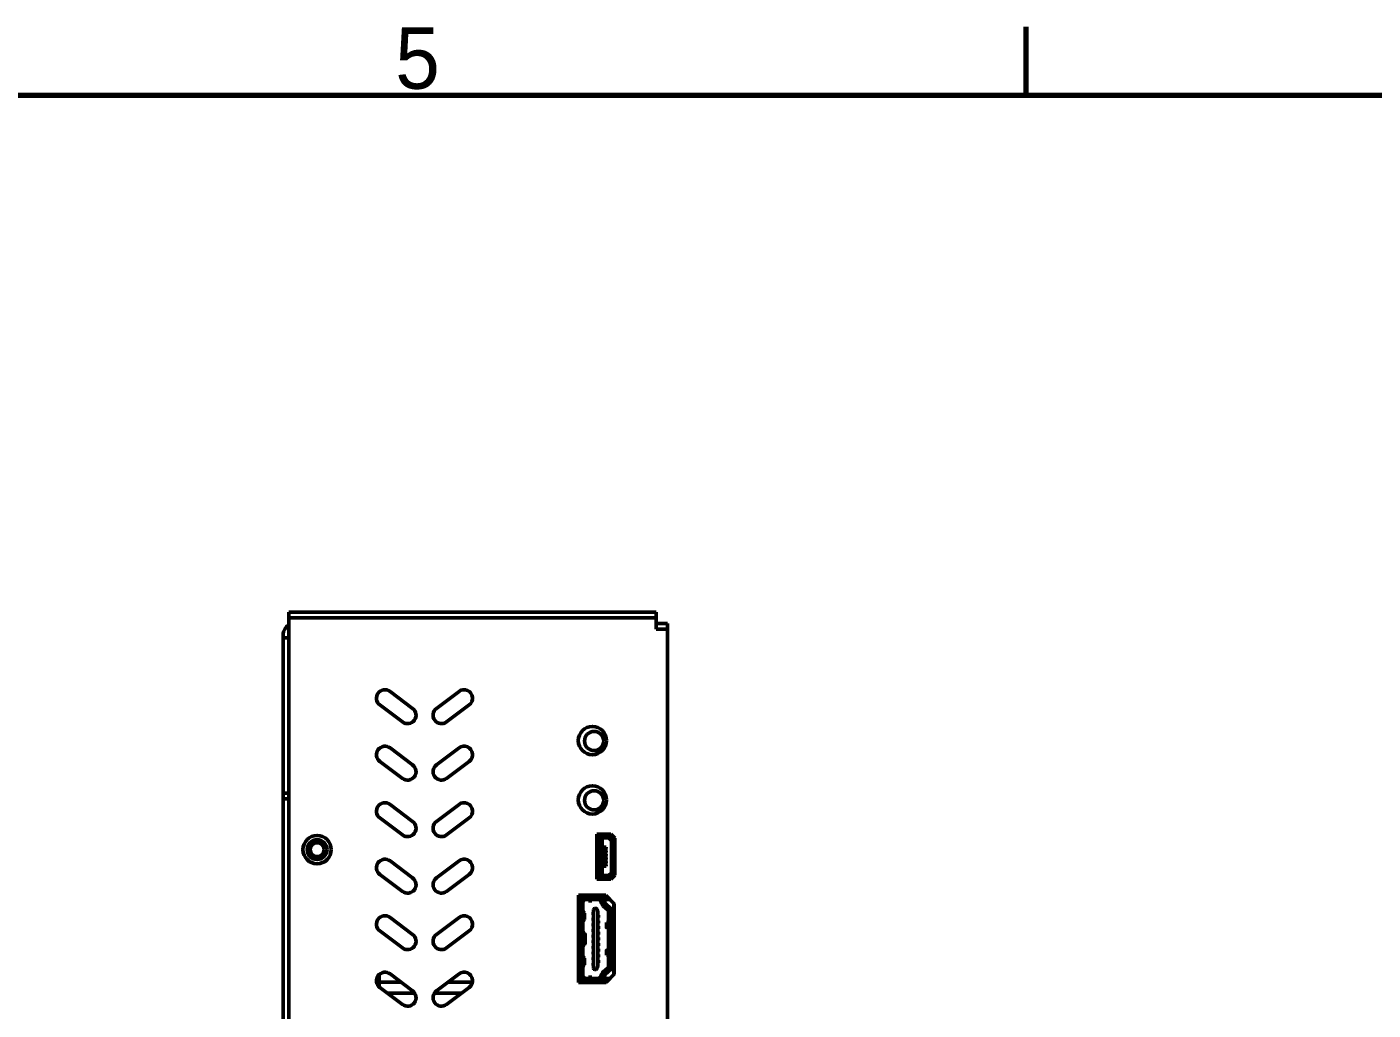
# Model space of a CAD drawing. Header units: millimetres. Extents: x 1642 to 3661, y -191 to 991.
# Drawn here: x 1898.6 to 2136.7, y 798.4 to 972.4 of the extents above; entities that cross this region are included whole.
import ezdxf

# ---------------------------------------------------------------- set-up
doc = ezdxf.new("R2010")
doc.units = ezdxf.units.MM
doc.header["$LTSCALE"] = 3.5
doc.layers.get('0').update_dxf_attribs({"lineweight": 25})
doc.layers.add('경계(ISO)', color=7, linetype='Continuous', lineweight=70)
doc.layers.add('외형선(ISO)', color=7, linetype='Continuous', lineweight=50)
doc.styles.get("Standard").update_dxf_attribs({"font": ''})
doc.styles.get('Standard').set_extended_font_data('Gulim')

# ---------------------------------------------------------------- blocks, each defined once
blk = doc.blocks.new('경계 Default Border')
at = {"layer": '경계(ISO)'}
blk.add_line((140, 287), (140, 290.9), dxfattribs=at)
at = {"layer": '경계(ISO)', "flags": 128}
blk.add_lwpolyline([(10, 10), (10, 287), (410, 287), (410, 10), (10, 10)], dxfattribs=at)
at = {"layer": '경계(ISO)', "insert": (103.985, 287.318), "char_height": 3.5, "attachment_point": 7}
blk.add_mtext('5', dxfattribs=at)

msp = doc.modelspace()

# ---------------------------------------------------------------- linework, layer by layer
at = {"layer": '외형선(ISO)'}
for p, q in [((1944.957, 868.762), (1947.957, 868.762)), ((1944.957, 868.762), (1944.957, 867.762)), ((1947.957, 867.762), (1944.957, 867.762)), ((1944.957, 867.762), (1944.957, 866.762)), ((1944.957, 725.062), (1944.957, 866.762)), ((2006.957, 868.762), (1947.957, 868.762)), ((2006.957, 867.762), (1947.957, 867.762)), ((2006.957, 868.762), (2009.957, 868.762)), ((2009.957, 867.762), (2006.957, 867.762)), ((2009.957, 867.762), (2009.957, 868.762)), ((2009.957, 867.762), (2009.957, 866.762)), ((2009.957, 865.762), (2009.957, 866.762)), ((2010.457, 866.762), (2009.957, 866.762)), ((2010.457, 866.762), (2011.957, 866.762)), ((2011.957, 865.762), (2011.957, 866.762)), ((1943.957, 864.262), (1943.957, 864.762)), ((2009.957, 865.762), (2011.957, 865.762)), ((2011.957, 865.762), (2011.957, 723.562)), ((1943.957, 864.262), (1943.957, 836.762)), ((1944.957, 864.262), (1943.957, 864.262)), ((1944.957, 836.762), (1944.957, 864.262)), ((1962.857, 854.762), (1966.857, 851.762)), ((1971.057, 851.762), (1975.057, 854.762)), ((1965.057, 849.362), (1961.057, 852.362)), ((1976.857, 852.362), (1972.857, 849.362)), ((1962.857, 844.762), (1966.857, 841.762)), ((1971.057, 841.762), (1975.057, 844.762)), ((1965.057, 839.362), (1961.057, 842.362)), ((1976.857, 842.362), (1972.857, 839.362)), ((1943.957, 835.762), (1943.957, 836.762)), ((1943.957, 836.762), (1944.957, 836.762)), ((1944.957, 835.762), (1943.957, 835.762)), ((1943.957, 753.262), (1943.957, 835.762)), ((1962.857, 834.762), (1966.857, 831.762)), ((1971.057, 831.762), (1975.057, 834.762)), ((1965.057, 829.362), (1961.057, 832.362)), ((1976.857, 832.362), (1972.857, 829.362)), ((1999.447, 829.482), (2001.927, 829.482)), ((1999.447, 821.562), (1999.447, 829.482)), ((1999.947, 828.772), (1999.947, 828.782)), ((1999.947, 828.622), (1999.947, 828.772)), ((2000.247, 828.782), (2000.247, 828.772)), ((2000.247, 828.772), (2000.247, 828.622)), ((2000.287, 822.332), (2000.287, 828.712)), ((2000.387, 828.712), (2000.387, 822.332)), ((2000.447, 829.282), (2000.497, 829.282)), ((2000.497, 828.982), (2000.447, 828.982)), ((2000.497, 829.209), (2000.497, 829.411)), ((2000.497, 829.08), (2000.497, 829.209)), ((2000.497, 829.08), (2000.497, 828.982)), ((2000.497, 828.982), (2001.247, 828.982)), ((2001.426, 828.962), (2000.537, 828.962)), ((2001.535, 828.862), (2000.537, 828.862)), ((2000.647, 829.32), (2001.097, 829.32)), ((2001.247, 829.411), (2001.247, 829.209)), ((2001.247, 829.282), (2001.347, 829.282)), ((2001.247, 829.08), (2001.247, 829.209)), ((2001.247, 829.08), (2001.247, 828.982)), ((2001.347, 828.982), (2001.247, 828.982)), ((2001.927, 829.282), (2001.347, 829.282)), ((2001.355, 828.982), (2001.347, 828.982)), ((2001.456, 828.939), (2002.082, 828.329)), ((2002.337, 828.437), (2001.557, 829.197)), ((2001.927, 828.982), (2001.777, 828.982)), ((2001.827, 828.962), (2001.798, 828.962)), ((2001.927, 829.482), (2002.627, 828.782)), ((2001.927, 829.282), (2001.957, 829.282)), ((2002.127, 828.641), (2002.127, 828.782)), ((2002.457, 828.122), (2002.457, 828.952)), ((2002.627, 828.782), (2002.627, 822.262)), ((1999.687, 822.572), (1999.687, 828.472)), ((1999.801, 828.622), (1999.996, 828.622)), ((1999.882, 822.572), (1999.882, 828.472)), ((1999.996, 828.622), (2000.142, 828.622)), ((2000.247, 828.622), (2000.142, 828.622)), ((2000.247, 822.422), (2000.247, 828.622)), ((2000.247, 828.327), (2000.287, 828.293)), ((2000.287, 827.902), (2000.247, 827.935)), ((2000.247, 826.697), (2000.287, 826.697)), ((2000.287, 826.297), (2000.247, 826.297)), ((2000.512, 823.832), (2000.512, 827.212)), ((2000.682, 827.212), (2000.512, 827.212)), ((2000.682, 827.212), (2000.842, 827.212)), ((2000.842, 827.212), (2000.892, 827.212)), ((2000.842, 823.832), (2000.842, 827.212)), ((2000.892, 823.832), (2000.892, 827.212)), ((2000.892, 827.212), (2001.112, 827.212)), ((2000.892, 827.022), (2001.112, 827.022)), ((2000.892, 826.947), (2000.919, 826.947)), ((2000.892, 826.697), (2000.919, 826.697)), ((2000.892, 826.622), (2001.112, 826.622)), ((2000.892, 826.372), (2001.112, 826.372)), ((2000.892, 826.297), (2000.919, 826.297)), ((2001.017, 826.947), (2000.919, 826.947)), ((2001.017, 826.697), (2000.919, 826.697)), ((2001.017, 826.297), (2000.919, 826.297)), ((2001.017, 826.697), (2001.017, 826.947)), ((2001.017, 826.047), (2001.017, 826.297)), ((2001.112, 827.022), (2001.112, 827.212)), ((2001.112, 826.372), (2001.112, 826.622)), ((2002.027, 822.661), (2002.027, 828.383)), ((2002.127, 828.122), (2002.127, 828.222)), ((2002.127, 828.122), (2002.127, 822.922)), ((2002.127, 828.122), (2002.233, 828.122)), ((2002.379, 828.122), (2002.233, 828.122)), ((2002.379, 828.122), (2002.573, 828.122)), ((2002.427, 828.522), (2002.427, 828.222)), ((2002.427, 828.222), (2002.427, 828.122)), ((2002.457, 828.182), (2002.427, 828.182)), ((2002.493, 827.972), (2002.493, 823.072)), ((1962.857, 824.762), (1966.857, 821.762)), ((1971.057, 821.762), (1975.057, 824.762)), ((2000.247, 824.747), (2000.287, 824.747)), ((2000.287, 824.347), (2000.247, 824.347)), ((2000.892, 826.047), (2000.919, 826.047)), ((2000.892, 825.972), (2001.112, 825.972)), ((2000.892, 825.722), (2001.112, 825.722)), ((2000.892, 825.647), (2000.919, 825.647)), ((2000.892, 825.397), (2000.919, 825.397)), ((2000.892, 825.322), (2001.112, 825.322)), ((2000.892, 825.072), (2001.112, 825.072)), ((2000.892, 824.997), (2000.919, 824.997)), ((2000.892, 824.747), (2000.919, 824.747)), ((2000.892, 824.672), (2001.112, 824.672)), ((2000.892, 824.422), (2001.112, 824.422)), ((2000.892, 824.347), (2000.919, 824.347)), ((2000.892, 824.097), (2000.919, 824.097)), ((2000.892, 824.022), (2001.112, 824.022)), ((2001.017, 826.047), (2000.919, 826.047)), ((2001.017, 825.647), (2000.919, 825.647)), ((2001.017, 825.397), (2000.919, 825.397)), ((2001.017, 824.997), (2000.919, 824.997)), ((2001.017, 824.747), (2000.919, 824.747)), ((2001.017, 824.347), (2000.919, 824.347)), ((2001.017, 824.097), (2000.919, 824.097)), ((2001.017, 825.397), (2001.017, 825.647)), ((2001.017, 824.747), (2001.017, 824.997)), ((2001.017, 824.097), (2001.017, 824.347)), ((2001.112, 825.722), (2001.112, 825.972)), ((2001.112, 825.072), (2001.112, 825.322)), ((2001.112, 824.422), (2001.112, 824.672)), ((2001.112, 823.832), (2001.112, 824.022)), ((1965.057, 819.362), (1961.057, 822.362)), ((1976.857, 822.362), (1972.857, 819.362)), ((2001.927, 821.562), (1999.447, 821.562)), ((1999.996, 822.422), (1999.801, 822.422)), ((1999.947, 822.272), (1999.947, 822.422)), ((1999.947, 822.262), (1999.947, 822.272)), ((1999.996, 822.422), (2000.142, 822.422)), ((2000.247, 822.422), (2000.142, 822.422)), ((2000.247, 823.108), (2000.287, 823.142)), ((2000.287, 822.75), (2000.247, 822.717)), ((2000.247, 822.422), (2000.247, 822.272)), ((2000.247, 822.272), (2000.247, 822.262)), ((2000.447, 822.062), (2000.497, 822.062)), ((2000.497, 821.762), (2000.447, 821.762)), ((2000.497, 822.062), (2001.247, 822.062)), ((2000.497, 822.062), (2000.497, 821.964)), ((2000.497, 821.835), (2000.497, 821.964)), ((2000.497, 821.633), (2000.497, 821.835)), ((2000.682, 823.832), (2000.512, 823.832)), ((2000.537, 822.182), (2001.535, 822.182)), ((2000.537, 822.082), (2001.426, 822.082)), ((2000.647, 821.724), (2001.097, 821.724)), ((2000.682, 823.832), (2000.842, 823.832)), ((2000.842, 823.832), (2000.892, 823.832)), ((2000.892, 823.832), (2001.112, 823.832)), ((2001.247, 822.062), (2001.347, 822.062)), ((2001.247, 822.062), (2001.247, 821.964)), ((2001.247, 821.835), (2001.247, 821.964)), ((2001.247, 821.835), (2001.247, 821.633)), ((2001.347, 821.762), (2001.247, 821.762)), ((2001.355, 822.062), (2001.347, 822.062)), ((2001.347, 821.762), (2001.927, 821.762)), ((2002.082, 822.714), (2001.456, 822.104)), ((2001.557, 821.847), (2002.337, 822.607)), ((2001.927, 822.062), (2001.777, 822.062)), ((2001.798, 822.082), (2001.827, 822.082)), ((2002.627, 822.262), (2001.927, 821.562)), ((2001.957, 821.762), (2001.927, 821.762)), ((2002.127, 822.822), (2002.127, 822.922)), ((2002.127, 822.922), (2002.233, 822.922)), ((2002.127, 822.262), (2002.127, 822.403)), ((2002.379, 822.922), (2002.233, 822.922)), ((2002.573, 822.922), (2002.379, 822.922)), ((2002.427, 822.922), (2002.427, 822.822)), ((2002.427, 822.862), (2002.457, 822.862)), ((2002.427, 822.822), (2002.427, 822.522)), ((2002.457, 822.092), (2002.457, 822.922)), ((1996.177, 818.678), (2001.027, 818.678)), ((1996.177, 803.246), (1996.177, 818.678)), ((1996.477, 817.462), (1996.477, 804.462)), ((1996.977, 804.462), (1996.977, 817.462)), ((1999.661, 818.462), (1997.477, 818.462)), ((1997.477, 817.962), (1999.661, 817.962)), ((1997.945, 817.877), (1997.93, 817.962)), ((1998.56, 817.877), (1997.945, 817.877)), ((1997.948, 817.712), (1998.556, 817.712)), ((1998.56, 817.877), (1998.575, 817.962)), ((1999.661, 818.462), (2001.243, 818.462)), ((2000.138, 817.612), (2000.247, 817.267)), ((2000.525, 816.831), (2001.365, 816.06)), ((2000.527, 817.962), (2000.807, 817.962)), ((2000.724, 817.418), (2000.614, 817.763)), ((2001.743, 817.962), (2000.807, 817.962)), ((2000.807, 817.962), (2000.807, 817.581)), ((2001.703, 816.429), (2000.862, 817.2)), ((2000.969, 817.213), (2001.951, 816.31)), ((2001.027, 818.678), (2002.527, 817.178)), ((2002.457, 814.962), (2002.457, 817.248)), ((2002.457, 816.862), (2002.527, 816.862)), ((2002.527, 817.178), (2002.527, 804.746)), ((1962.857, 814.762), (1966.857, 811.762)), ((1971.057, 811.762), (1975.057, 814.762)), ((1997.073, 815.619), (1996.977, 815.962)), ((1997.073, 815.619), (1997.073, 814.305)), ((1997.227, 815.542), (1997.227, 814.382)), ((1998.807, 815.237), (1998.807, 815.687)), ((1998.807, 815.687), (1998.875, 815.687)), ((1998.807, 815.237), (1998.875, 815.237)), ((1998.807, 814.237), (1998.807, 814.687)), ((1998.807, 814.687), (1998.875, 814.687)), ((1998.875, 816.162), (1998.875, 805.762)), ((1999.289, 816.362), (1999.075, 816.362)), ((1999.632, 815.689), (1999.481, 816.217)), ((1999.64, 806.29), (1999.64, 815.634)), ((1999.64, 815.187), (1999.707, 815.187)), ((1999.64, 814.737), (1999.707, 814.737)), ((1999.707, 814.737), (1999.707, 815.187)), ((2001.527, 815.692), (2001.527, 806.232)), ((2002.027, 806.232), (2002.027, 815.692)), ((2002.112, 815.942), (2002.112, 814.962)), ((2002.112, 814.462), (2002.112, 814.962)), ((2002.457, 814.462), (2002.112, 814.462)), ((2002.112, 813.962), (2002.112, 814.462)), ((2002.457, 814.462), (2002.457, 814.962)), ((2002.457, 807.462), (2002.457, 814.462)), ((1965.057, 809.362), (1961.057, 812.362)), ((1976.857, 812.362), (1972.857, 809.362)), ((1996.177, 812.222), (1996.477, 812.222)), ((1997.073, 814.305), (1996.977, 813.962)), ((1996.977, 812.273), (1997.009, 812.273)), ((1997.117, 811.871), (1997.009, 812.273)), ((1998.807, 814.237), (1998.875, 814.237)), ((1998.807, 813.237), (1998.807, 813.687)), ((1998.807, 813.687), (1998.875, 813.687)), ((1998.807, 813.237), (1998.875, 813.237)), ((1998.807, 812.237), (1998.807, 812.687)), ((1998.807, 812.687), (1998.875, 812.687)), ((1998.807, 812.237), (1998.875, 812.237)), ((1999.64, 814.187), (1999.707, 814.187)), ((1999.64, 813.737), (1999.707, 813.737)), ((1999.64, 813.187), (1999.707, 813.187)), ((1999.64, 812.737), (1999.707, 812.737)), ((1999.64, 812.187), (1999.707, 812.187)), ((1999.707, 813.737), (1999.707, 814.187)), ((1999.707, 812.737), (1999.707, 813.187)), ((1999.707, 811.737), (1999.707, 812.187)), ((2001.335, 813.869), (2001.127, 813.869)), ((2001.127, 813.869), (2001.127, 812.965)), ((2001.335, 813.869), (2001.527, 813.869)), ((2001.335, 813.016), (2001.527, 813.034)), ((2002.112, 812.862), (2002.112, 813.962)), ((2002.112, 812.362), (2002.112, 812.862)), ((2002.457, 812.362), (2002.112, 812.362)), ((2002.112, 811.862), (2002.112, 812.362)), ((1996.477, 811.522), (1996.177, 811.522)), ((1996.977, 809.65), (1997.009, 809.65)), ((1997.117, 810.053), (1997.009, 809.65)), ((1997.377, 811.779), (1997.377, 810.145)), ((1998.807, 811.237), (1998.807, 811.687)), ((1998.807, 811.687), (1998.875, 811.687)), ((1998.807, 811.237), (1998.875, 811.237)), ((1998.807, 810.237), (1998.807, 810.687)), ((1998.807, 810.687), (1998.875, 810.687)), ((1998.807, 810.237), (1998.875, 810.237)), ((1998.807, 809.237), (1998.807, 809.687)), ((1998.807, 809.687), (1998.875, 809.687)), ((1999.64, 811.737), (1999.707, 811.737)), ((1999.64, 811.187), (1999.707, 811.187)), ((1999.64, 810.737), (1999.707, 810.737)), ((1999.64, 810.187), (1999.707, 810.187)), ((1999.64, 809.737), (1999.707, 809.737)), ((1999.707, 810.737), (1999.707, 811.187)), ((1999.707, 809.737), (1999.707, 810.187)), ((2002.112, 810.062), (2002.112, 811.862)), ((2002.112, 809.562), (2002.112, 810.062)), ((1997.073, 807.619), (1996.977, 807.962)), ((1997.073, 807.619), (1997.073, 806.305)), ((1997.227, 807.542), (1997.227, 806.382)), ((1998.807, 809.237), (1998.875, 809.237)), ((1998.807, 808.237), (1998.807, 808.687)), ((1998.807, 808.687), (1998.875, 808.687)), ((1998.807, 808.237), (1998.875, 808.237)), ((1998.807, 807.237), (1998.807, 807.687)), ((1998.807, 807.687), (1998.875, 807.687)), ((1998.807, 807.237), (1998.875, 807.237)), ((1999.64, 809.187), (1999.707, 809.187)), ((1999.64, 808.737), (1999.707, 808.737)), ((1999.64, 808.187), (1999.707, 808.187)), ((1999.64, 807.737), (1999.707, 807.737)), ((1999.707, 808.737), (1999.707, 809.187)), ((1999.707, 807.737), (1999.707, 808.187)), ((2001.127, 808.055), (2001.127, 808.958)), ((2001.127, 808.055), (2001.335, 808.055)), ((2001.527, 808.89), (2001.335, 808.908)), ((2001.527, 808.055), (2001.335, 808.055)), ((2002.457, 809.562), (2002.112, 809.562)), ((2002.112, 809.062), (2002.112, 809.562)), ((2002.112, 807.962), (2002.112, 809.062)), ((2002.112, 807.462), (2002.112, 807.962)), ((2002.457, 807.462), (2002.112, 807.462)), ((2002.112, 806.962), (2002.112, 807.462)), ((2002.457, 806.962), (2002.457, 807.462)), ((1997.073, 806.305), (1996.977, 805.962)), ((1998.807, 806.237), (1998.807, 806.687)), ((1998.807, 806.687), (1998.875, 806.687)), ((1998.807, 806.237), (1998.875, 806.237)), ((1999.075, 805.562), (1999.289, 805.562)), ((1999.481, 805.707), (1999.632, 806.235)), ((1999.64, 807.187), (1999.707, 807.187)), ((1999.64, 806.737), (1999.707, 806.737)), ((1999.707, 806.737), (1999.707, 807.187)), ((2001.365, 805.863), (2000.525, 805.093)), ((2000.862, 804.724), (2001.703, 805.495)), ((2001.951, 805.613), (2000.969, 804.71)), ((2002.112, 806.962), (2002.112, 805.981)), ((2002.457, 804.672), (2002.457, 806.962)), ((2002.457, 805.062), (2002.527, 805.062)), ((1960.957, 802.444), (1960.957, 804.68)), ((1960.957, 803.285), (1964.827, 803.285)), ((1962.857, 804.762), (1966.857, 801.762)), ((1971.057, 801.762), (1975.057, 804.762)), ((1973.088, 803.285), (1977.431, 803.285)), ((1996.177, 803.285), (2001.132, 803.285)), ((2001.094, 803.246), (1996.177, 803.246)), ((1999.661, 803.962), (1997.477, 803.962)), ((1997.477, 803.462), (1999.661, 803.462)), ((1997.93, 803.962), (1997.945, 804.046)), ((1998.56, 804.046), (1997.945, 804.046)), ((1997.948, 804.212), (1998.556, 804.212)), ((1998.575, 803.962), (1998.56, 804.046)), ((2001.301, 803.462), (1999.661, 803.462)), ((2000.247, 804.657), (2000.138, 804.311)), ((2000.807, 803.962), (2000.527, 803.962)), ((2000.614, 804.161), (2000.724, 804.506)), ((2000.807, 804.342), (2000.807, 803.962)), ((2000.807, 803.962), (2001.778, 803.962)), ((2002.527, 804.746), (2001.094, 803.246)), ((1965.057, 799.362), (1961.057, 802.362)), ((1962.406, 801.35), (1967.234, 801.35)), ((1970.681, 801.35), (1975.508, 801.35)), ((1976.857, 802.362), (1972.857, 799.362))]:
    msp.add_line(p, q, dxfattribs=at)
for centre, radius in [((1998.657, 846.062), 2.5), ((1998.957, 845.982), 1.7), ((1998.657, 835.562), 2.5), ((1998.957, 835.482), 1.7), ((1949.957, 826.762), 2.5), ((1949.957, 826.762), 1.75), ((1949.957, 826.762), 1.23)]:
    msp.add_circle(centre, radius, dxfattribs=at)
for centre, radius, start, end in [((1945.957, 864.762), 2, 120, 180), ((1961.957, 853.562), 1.5, 53.1301, 233.1301), ((1975.957, 853.562), 1.5, 306.8699, 126.8699), ((1965.957, 850.562), 1.5, 233.1301, 53.1301), ((1971.957, 850.562), 1.5, 126.8699, 306.8699), ((1961.957, 843.562), 1.5, 53.1301, 233.1301), ((1975.957, 843.562), 1.5, 306.8699, 126.8699), ((1965.957, 840.562), 1.5, 233.1301, 53.1301), ((1971.957, 840.562), 1.5, 126.8699, 306.8699), ((1961.957, 833.562), 1.5, 53.1301, 233.1301), ((1975.957, 833.562), 1.5, 306.8699, 126.8699), ((1965.957, 830.562), 1.5, 233.1301, 53.1301), ((1971.957, 830.562), 1.5, 126.8699, 306.8699), ((2000.447, 828.782), 0.5, 90, 180), ((2000.447, 828.782), 0.2, 90, 180), ((2000.537, 828.712), 0.25, 90, 180), ((2000.537, 828.712), 0.15, 90, 180), ((2001.347, 828.982), 0.3, 45.74406, 90), ((2001.351, 828.832), 0.15, 45.74406, 91.48812), ((2001.827, 828.662), 0.3, 0, 90), ((2001.927, 828.782), 0.5, 53.1301, 90), ((2001.927, 828.782), 0.2, 0, 90), ((2001.827, 828.662), 0.2, 31.93307, 59.55505), ((2001.957, 828.782), 0.5, 63.64402, 90), ((2002.577, 828.522), 0.45, 105.84867, 166.3203), ((2001.927, 828.782), 0.5, 18.03097, 36.8699), ((2001.957, 828.782), 0.5, 19.26472, 26.35598), ((2001.977, 828.222), 0.15, 19.47122, 45.74406), ((2002.127, 828.222), 0.3, 9.59407, 45.74406), ((2002.577, 828.522), 0.15, 143.1301, 180), ((1961.957, 823.562), 1.5, 53.1301, 233.1301), ((1975.957, 823.562), 1.5, 306.8699, 126.8699), ((1965.957, 820.562), 1.5, 233.1301, 53.1301), ((1971.957, 820.562), 1.5, 126.8699, 306.8699), ((2000.447, 822.262), 0.5, 180, 270), ((2000.447, 822.262), 0.2, 180, 270), ((2000.537, 822.332), 0.25, 180, 270), ((2000.537, 822.332), 0.15, 180, 270), ((2001.351, 822.212), 0.15, 268.51188, 314.25594), ((2001.347, 822.062), 0.3, 270, 314.25594), ((2001.827, 822.382), 0.3, 270, 0), ((2001.927, 822.262), 0.2, 270, 0), ((2001.927, 822.262), 0.5, 270, 306.8699), ((2001.827, 822.382), 0.2, 300.44495, 328.06693), ((2001.957, 822.262), 0.5, 270, 296.35598), ((2001.977, 822.822), 0.15, 314.25594, 340.52878), ((2002.577, 822.522), 0.45, 193.6797, 254.15133), ((2001.927, 822.262), 0.5, 323.1301, 341.96903), ((2002.127, 822.822), 0.3, 314.25594, 350.40593), ((2001.957, 822.262), 0.5, 333.64402, 340.73528), ((2002.577, 822.522), 0.15, 180, 216.8699), ((1997.477, 817.462), 1, 90, 180), ((1997.477, 817.462), 0.5, 90, 180), ((1999.661, 817.462), 1, 17.52557, 90), ((1999.661, 817.462), 0.5, 17.52557, 90), ((2001.2, 817.568), 1, 197.52557, 227.48955), ((2001.2, 817.568), 0.5, 197.52557, 227.48955), ((2001.307, 817.581), 0.5, 180, 227.40021), ((1961.957, 813.562), 1.5, 53.1301, 233.1301), ((1975.957, 813.562), 1.5, 306.8699, 126.8699), ((1999.075, 816.162), 0.2, 90, 180), ((1999.289, 816.162), 0.2, 15.9454, 90), ((1999.44, 815.634), 0.2, 0, 15.9454), ((2001.027, 815.692), 0.5, 0, 47.48955), ((2001.027, 815.692), 1, 0, 47.48955), ((2001.612, 815.942), 0.5, 0, 47.40021), ((1965.957, 810.562), 1.5, 233.1301, 53.1301), ((1971.957, 810.562), 1.5, 126.8699, 306.8699), ((1961.957, 803.562), 1.5, 53.1301, 233.1301), ((1975.957, 803.562), 1.5, 306.8699, 126.8699), ((1999.075, 805.762), 0.2, 180, 270), ((1999.289, 805.762), 0.2, 270, 344.0546), ((1999.44, 806.29), 0.2, 344.0546, 0), ((2001.2, 804.356), 1, 132.51045, 162.47443), ((2001.027, 806.232), 0.5, 312.51045, 0), ((2001.027, 806.232), 1, 312.51045, 0), ((2001.612, 805.981), 0.5, 312.59979, 0), ((1997.477, 804.462), 1, 180, 270), ((1997.477, 804.462), 0.5, 180, 270), ((1999.661, 804.462), 0.5, 270, 342.47443), ((1999.661, 804.462), 1, 270, 342.47443), ((2001.2, 804.356), 0.5, 132.51045, 162.47443), ((2001.307, 804.342), 0.5, 132.59979, 180), ((1965.957, 800.562), 1.5, 233.1301, 53.1301), ((1971.957, 800.562), 1.5, 126.8699, 306.8699)]:
    msp.add_arc(centre, radius, start, end, dxfattribs=at)
for centre, major_axis, ratio, start_param, end_param in [((2000.647, 829.411), (-0.15, 0), 0.7404062, 5.5888987, 6.2831853), ((2000.647, 829.209), (-0.15, 0), 0.7404062, 4.712389, 6.2831853), ((2001.097, 829.209), (0.15, 0), 0.7404062, 0, 1.5707963), ((2001.097, 829.411), (0.15, 0), 0.7404062, 0, 0.6942866), ((1999.801, 828.472), (0, 0.15), 0.7608719, 0, 1.5707963), ((1999.996, 828.472), (0, 0.15), 0.7608719, 0, 1.5707963), ((2002.379, 827.972), (0, 0.15), 0.7608719, 4.712389, 6.2831853), ((2002.573, 827.972), (0, 0.15), 0.7608719, 5.7890309, 6.2831853), ((1999.801, 822.572), (0, -0.15), 0.7608719, 4.712389, 6.2831853), ((1999.996, 822.572), (0, -0.15), 0.7608719, 4.712389, 6.2831853), ((2000.647, 821.835), (-0.15, 0), 0.7404062, 0, 1.5707963), ((2000.647, 821.633), (-0.15, 0), 0.7404062, 0, 0.6942866), ((2001.097, 821.835), (0.15, 0), 0.7404062, 4.712389, 6.2831853), ((2001.097, 821.633), (0.15, 0), 0.7404062, 5.5888987, 6.2831853), ((2002.379, 823.072), (0, -0.15), 0.7608719, 0, 1.5707963), ((2002.573, 823.072), (0, -0.15), 0.7608719, 0, 0.4941544), ((1997.948, 818.812), (0, -1.1), 0.0061086, 5.7275198, 6.2831854), ((1998.556, 818.812), (0, -1.1), 0.0061086, 6.2831852, 6.8388508), ((1995.927, 815.542), (-1.3, 0), 0.125, 3.1415927, 3.6336159), ((1995.927, 814.382), (-1.3, 0), 0.125, 2.6495694, 3.1415927), ((2001.727, 812.965), (-0.6, 0), 0.1108696, 5.4254056, 7.4110706), ((2001.427, 812.895), (-0.1, 0), 0.1108696, 3.1415927, 4.2694779), ((1996.285, 811.779), (-1.093, 0), 0.1300813, 2.257442, 3.8467473), ((1996.285, 810.145), (-1.093, 0), 0.1300813, 2.436438, 4.0257433), ((1995.927, 807.542), (-1.3, 0), 0.125, 3.1415927, 3.6336159), ((2001.727, 808.958), (-0.6, 0), 0.1108696, 5.1553, 7.140965), ((2001.427, 809.028), (-0.1, 0), 0.1108696, 2.0137074, 3.1415927), ((1995.927, 806.382), (-1.3, 0), 0.125, 2.6495694, 3.1415927), ((1997.948, 803.112), (0, 1.1), 0.0061086, 6.2831852, 6.8388508), ((1998.556, 803.112), (0, 1.1), 0.0061086, 5.7275198, 6.2831854)]:
    msp.add_ellipse(centre, major_axis=major_axis, ratio=ratio, start_param=start_param, end_param=end_param, dxfattribs=at)
for points in [[(2002.127, 828.222), (2002.127, 828.23), (2002.127, 828.239), (2002.125, 828.247), (2002.124, 828.255), (2002.122, 828.264), (2002.119, 828.272)], [(2002.423, 828.272), (2002.425, 828.263), (2002.426, 828.255), (2002.426, 828.247), (2002.427, 828.238), (2002.427, 828.23), (2002.427, 828.222)], [(2002.119, 822.772), (2002.122, 822.78), (2002.124, 822.788), (2002.125, 822.797), (2002.127, 822.805), (2002.127, 822.814), (2002.127, 822.822)], [(2002.427, 822.822), (2002.427, 822.814), (2002.427, 822.805), (2002.426, 822.797), (2002.426, 822.789), (2002.425, 822.78), (2002.423, 822.772)]]:
    msp.add_open_spline(points, degree=3, knots=[0, 0, 0, 0, 0.5, 0.5, 0.5, 1, 1, 1, 1], dxfattribs=at)

# ---------------------------------------------------------------- block references
at = {"xscale": 3.09825, "yscale": 3.09825, "zscale": 3.09825}
msp.add_blockref('경계 Default Border', (1641.607, 71.089), dxfattribs=at)

doc.saveas('drawing.dxf')
